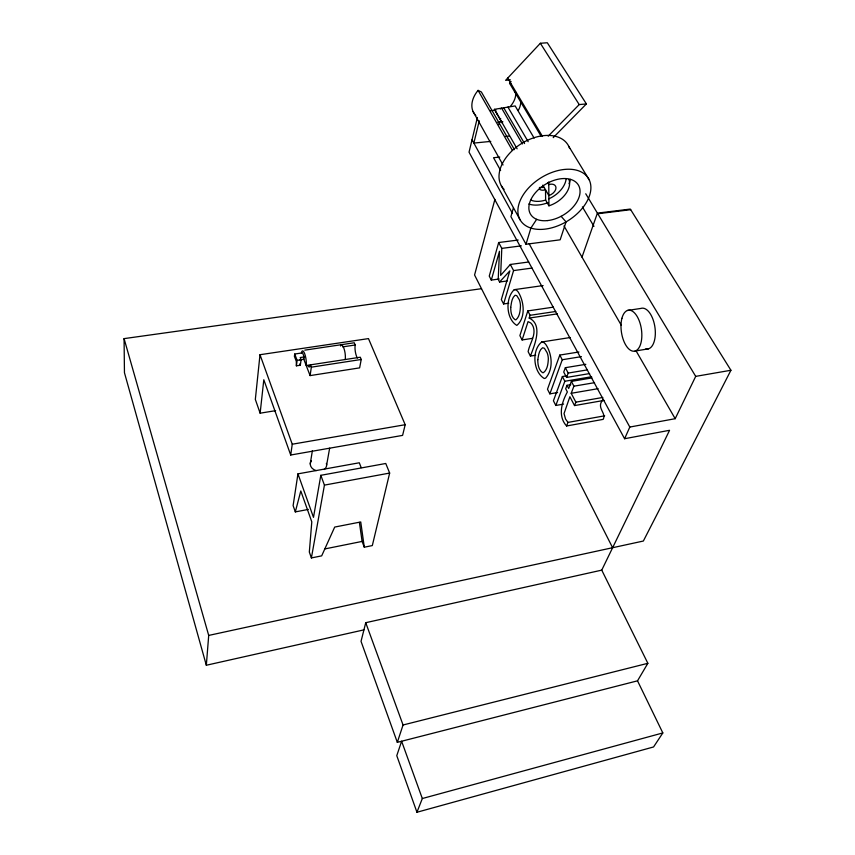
<?xml version="1.0" encoding="UTF-8"?>
<svg xmlns="http://www.w3.org/2000/svg" width="855" height="855" viewBox="0 0 855 855"><rect width="100%" height="100%" fill="white"/><g stroke="black" fill="none" stroke-linecap="round" stroke-linejoin="round"><path stroke-width="1.28" d="M518.194 240.041L498.679 242.531L501.789 248.388L500.645 275.385L510.328 264.462L528.721 261.993M363.931 629.868L206.333 665.243L208.706 635.425L124.071 338.623L481.504 288.691M260.134 413.189L263.81 379.748L290.711 455.02L402.598 435.387L405.185 424.711L368.473 338.601L259.995 354.718L255.335 399.424L260.134 413.189L275.641 410.657M497.183 114.132L497.257 113.405M294.708 354.023L294.398 356.332L296.311 361.376L296.386 365.833L300.319 365.235L301.078 359.784L300.212 357.54L304.145 356.941L302.574 352.848L294.708 354.023L297.134 360.382L296.386 365.833M304.145 356.941L303.824 359.25L299.891 359.848M290.711 455.02L292.25 444.226L259.995 354.718M301.43 353.051A8.507 2.18 81.1 0 1 304.637 353.585A8.507 2.18 81.1 0 1 306.218 365.502L360.286 357.219L361.227 359.485L359.624 367.874L310.087 375.602L311.359 367.158L310.461 364.85A8.497 2.202 81.1 0 1 307.875 365.662M361.205 467.642L359.292 462.779L297.946 473.862L293.115 505.604L295.317 511.899L308.302 509.43M310.247 463.848L312.364 450.777M359.399 522.405L362.103 541.418L364.294 547.2L372.32 545.576L389.656 473.061L385.755 463.485L320.817 475.316L313.496 517.35L297.946 473.862M326.631 465.099L329.645 448.159M364.294 547.2L360.746 521.956L334.7 527.065L321.683 555.857L311.391 557.941L324.43 485.116L320.817 475.316M477.411 117.456L469.042 152.179L624.599 438.722L669.561 430.3L601.749 570.135L365.737 622.697L361.034 641.346L397.319 742.343L637.52 680.826L647.855 663.309L601.749 570.135M479.27 120.779L473.852 143.084L490.791 141.385M498.914 124.638L499.566 122.115M295.317 511.899L300.8 490.973L311.797 521.849L309.328 552.041L311.391 557.941M494.906 199.375L474.568 274.989L612.618 547.713M498.679 242.531L489.252 276.101L491.304 280.087L499.235 278.987M491.304 280.087L499.47 251.285L498.209 279.393L499.577 282.011L507.304 280.942M513.395 207.904L510.905 216.646L525.996 244.241L560.164 239.817L566.053 221.894L561.115 216.315M508.736 303.226L503.595 303.963L513.577 270.586L510.328 264.462M525.996 244.241L530.891 228.061L536.662 219.318M553.42 307.137L527.802 310.921L519.883 335.609L522.116 339.948L532.569 338.324M522.116 339.948L528.048 321.63L530.528 322.848A10.42 4.35 81.6 0 1 533.328 326.995C536.171 335.395 529.523 343.657 528.134 351.651L530.41 356.075L535.679 355.231M530.41 356.075C534.151 346.072 543.566 324.868 529.192 318.071L530.1 315.292L527.802 310.921M397.319 742.343L403.058 724.987L365.737 622.697M581.999 257.141L597.399 213.13L630.306 209.069L730.929 370.268L643.355 541.033L208.706 635.425M578.92 351.993L559.79 355.071L547.489 389.249L549.861 393.866L557.599 392.541M549.861 393.866L562.269 359.741L559.79 355.071M585.825 364.316L565.347 367.693L563.734 372.053L566.576 377.429L589.587 373.571M566.32 375.879L562.366 376.542L553.42 400.781L555.825 405.462L563.605 404.105M555.825 405.462L564.845 381.255L562.366 376.542M566.576 377.429L568.201 373.069L565.347 367.693M570.819 384.665L566.983 385.316L565.689 388.747L567.378 391.964C561.671 402.192 557.599 416.267 566.587 425.982L603.17 419.367C606.783 412.762 595.614 407.803 603.138 399.499M591.938 377.921L571.375 381.394L568.682 388.523L566.983 385.316M604.015 400.407L574.528 405.58L575.864 402.16L571.193 393.3L573.919 386.182L571.375 381.394M566.587 425.982L567.977 422.413L565.55 419.046L564.043 413.553L569.89 396.731L574.528 405.58M416.951 812.25L422.317 798.527L401.615 741.242L396.773 755.66L416.951 812.25L653.562 746.96L662.828 732.938L637.52 680.826M624.599 438.722L629.814 427.051L529.117 243.707M629.814 427.051L675.183 418.694L695.703 376.371L730.929 370.268M540.905 135.902L509.569 83.288L511.076 81.514M499.577 282.011L509.837 270.896L501.34 299.581L503.595 303.963M553.206 137.644L586.391 103.925L547.307 42.75L540.349 43.274L505.626 80.317L510.478 79.91M548.194 136.169L579.209 104.588L586.391 103.925M500.293 109.013L501.618 108.147L522.394 143.939M514.261 289.653C505.166 297.946 505.925 318.968 516.837 325.402C525.9 317.771 524.168 301.601 518.301 292.132A14.279 5.846 82.2 0 0 514.261 289.653L543.117 285.57M541.76 341.979C531.511 349.909 533.05 371.882 544.24 378.498L545.629 378.124C553.538 369.21 552.223 354.515 546.099 344.875A14.685 6.231 81.1 0 0 541.76 341.979L570.221 337.522M422.317 798.527L662.828 732.938M403.058 724.987L647.855 663.309M544.154 187.427L539.387 187.512M324.75 548.942L362.103 541.418M324.43 485.116L389.656 473.061M567.977 422.413L604.667 415.808M575.864 402.16L602.85 397.447M292.25 444.226L405.185 424.711M571.193 393.3L598.094 388.672M573.919 386.182L594.524 382.677M564.845 381.255L591.607 376.745M568.201 373.069L587.438 369.862M502.259 123.002L494.414 109.322L515.148 105.935L534.151 138.115M635.083 351.031L648.421 348.851M562.269 359.741L581.432 356.621M311.359 367.158L361.227 359.485M297.134 360.382L301.078 359.784M627.452 310.461L640.812 308.441A20.616 10.26 81.7 0 1 655.048 328.106A20.616 10.26 81.7 0 1 645.739 348.904M304.775 350.144L354.259 342.77L355.188 344.993A8.39 2.469 81.2 0 0 357.369 358.074M529.192 318.071L557.375 313.86M342.684 346.874L355.188 344.993M530.1 315.292L555.771 311.466M513.577 270.586L532.024 268.075M501.789 248.388L521.358 245.855M597.773 213.75L630.691 209.689M499.758 157.074L493.538 157.726L500.603 170.423M505.562 136.437L509.43 136.052M497.77 122.308L502.89 121.816M490.749 110.648L496.018 110.167M499.577 118.3L500.752 118.653M508.64 107.324L507.945 107.11L528.166 141.674M475.797 115.478A26.259 18.468 -33.6 0 1 478.084 90.374L481.376 91.987L514.421 149.646M540.349 43.274L579.209 104.588M568.81 146.387L589.223 179.871A39.95 25.351 -31.7 0 1 546.484 228.937A39.95 25.351 -31.7 0 1 527.492 189.169A39.95 25.351 -31.7 0 1 589.223 179.871M585.739 193.764L695.703 376.371M507.699 78.104L542.498 136.447M582.394 206.921L593.958 226.351M547.638 182.649L548.771 184.584A7.845 5.034 -31.8 0 1 555.985 187.779A7.845 5.034 -31.8 0 1 548.857 195.56L542.818 185.129M503.734 107.794L524.553 143.565M564.001 225.934L621.275 325.221M635.917 350.614L675.183 418.694M494.414 109.322L517.115 148.791M539.302 189.019A7.813 5.045 -31.9 0 0 545.511 189.767L545.629 200.049L548.942 205.831A22.796 14.621 -31.8 0 0 568.949 179.507M478.084 90.374L512.38 150.384M473.072 111.524L503.029 164.983M501.361 185.824L520.139 219.863M472.035 139.76L512.444 213.344M303.568 358.63L310.087 375.602M299.816 363.92L300.319 365.235M206.333 665.243L124.456 372.727L124.071 338.623M548.75 181.923L548.942 205.831M326.386 463.389A8.24 6.487 9.2 0 1 324.141 469.523M316.158 470.624A8.24 6.487 9.2 0 1 311.434 460.685M340.514 345.986A8.422 2.394 81.2 0 1 343.999 348.573A8.422 2.394 81.2 0 1 345.196 359.528M566.138 178.727A22.722 14.663 -31.9 0 1 548.835 198.83M545.629 200.049A22.722 14.663 -31.9 0 1 530.998 200.156M520.748 101.435A21.621 15.091 -33.4 0 1 518.365 110.316M514.55 91.645A21.621 15.091 -33.4 0 1 516.324 92.735M515.789 93.099A21.503 15.123 -33.6 0 1 510.456 106.266M509.569 83.288A21.503 15.123 -33.6 0 1 511.343 84.378M504.076 189.372A39.106 25.725 -32.3 0 1 521.347 143.64A39.106 25.725 -32.3 0 1 569.654 148.492M570.413 179.368A27.745 17.902 -31.9 0 1 569.013 183.718M547.831 202.71A27.745 17.902 -31.9 0 1 528.807 204.003M510.734 307.373C510.713 311.69 511.301 317.173 515.17 319.77L516.003 319.749C519.851 316.425 520.31 310.365 520.471 305.513A8.112 3.324 82.2 0 0 519.295 299.72L516.783 295.648L515.095 295.253C511.653 298.032 511.386 303.269 510.734 307.373M537.806 359.645C537.71 364.198 538.5 369.841 542.487 372.63L543.385 372.695C547.542 369.723 548.141 363.471 548.333 358.651A8.347 3.548 81.1 0 0 547.104 352.666L544.432 348.306L542.615 347.739C538.907 350.208 538.511 355.595 537.806 359.645M621.906 318.338A20.702 10.1 81.6 0 0 632.444 351.074A20.702 10.1 81.6 0 0 639.893 322.688A20.702 10.1 81.6 0 0 621.906 318.338M547.489 220.59A28.012 17.773 -31.7 0 0 579.295 186.956A28.012 17.773 -31.7 0 0 536.63 191.392A28.012 17.773 -31.7 0 0 547.489 220.59"/></g></svg>
